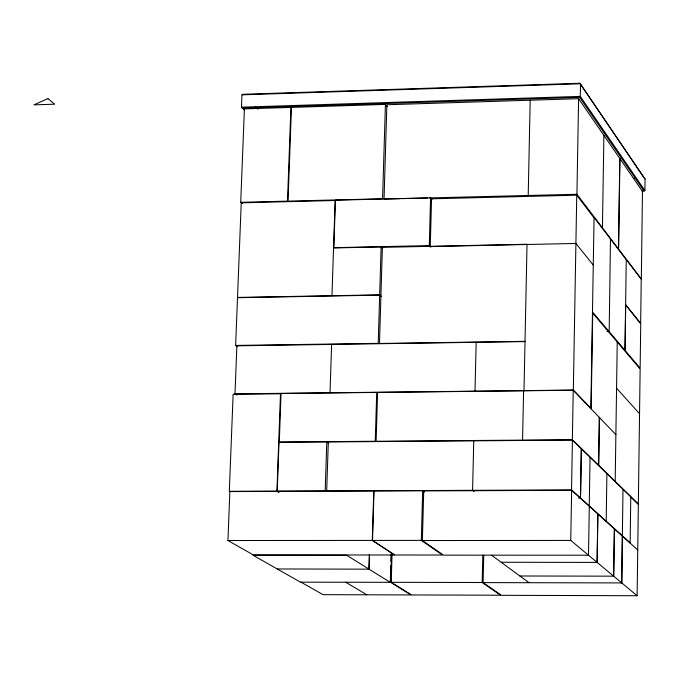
<?xml version="1.0" encoding="UTF-8"?>
<svg xmlns="http://www.w3.org/2000/svg" width="679" height="679" viewBox="0 0 679 679"><rect width="100%" height="100%" fill="white"/><g stroke="black" fill="none" stroke-linecap="round" stroke-linejoin="round"><path stroke-width="1.02" d="M241.953 94.839L580.511 83.78L580.29 96.393L579.654 97.36L242.361 108.063L241.461 107.163L241.953 94.839L242.904 94.288L579.9 83.262L645.05 179.018L644.897 190.578L641.961 191.164M613.697 576.208L614.393 528.899L613.646 576.165L519.876 575.996M615.191 481.403L617.245 342.029M483.737 555.218L483.109 582.599L621.752 582.921L622.32 536.054M622.371 535.816L622.991 489.27M621.752 582.921L622.414 536.138M630.163 543.132L630.757 496.816L572.414 440.085L328.313 441.961L326.684 490.934L571.54 489.907L630.12 542.818M483.109 582.599L501.433 595.305L637.131 595.738L638.345 504.472L630.799 497.138M589.304 506.245L588.498 555.21L443.497 555.15L422.389 540.526L423.73 490.917L571.642 490.297L597.817 513.927L597.053 562.339L570.759 540.433L422.389 540.526M589.253 505.906L590.043 457.23M591.154 408.911L592.716 313.121L640.136 369.003L638.345 503.928L598.836 465.488L599.591 417.695M599.192 417.279L598.437 465.107L572.363 439.737L376.115 441.257L377.583 392.428L573.229 390.238L615.878 434.662M637.131 595.738L597.147 562.416L597.919 514.02L637.742 549.973M602.434 227.838L603.894 135.393M606.186 521.192L606.899 473.628M572.363 439.737L573.229 390.238M571.54 489.907L572.414 440.085M625.614 304.616L640.645 323.382L641.231 279.179L626.259 259.471L624.969 350.305L609.173 331.666L610.489 239L594.074 217.407L590.849 408.3L573.339 390.06L576.751 195.196L431.547 198.803L430.257 246.579L575.911 243.447L593.2 265.014M570.759 540.433L571.642 490.297M578.601 98.684L619.8 158.479L618.467 248.947L576.929 194.262L578.601 98.684L386.869 104.753L384.034 199.066L399.931 198.675M580.477 497.979L581.309 448.743M581.368 448.794L580.528 498.03L578.372 497.987M522.567 440.128L523.594 390.79M524.001 390.612L527.031 244.236L382.379 247.351L379.485 343.472L525.02 341.333M528.211 195.476L530.18 100.22M473.755 440.849L472.576 490.323L474.129 491.554M475.003 391.155L476.166 342.318M392.046 554.064L391.231 582.31L411.482 594.94L500.533 595.228L482.175 582.523L482.811 555.142M421.328 540.391L422.669 490.773L374.036 490.976L372.55 540.425L394.779 555.006L442.462 555.023L421.328 540.391L372.55 540.425M429.298 245.611L430.588 197.844L335.426 200.212L333.847 247.674L429.298 245.611L430.766 247.131M390.756 565.649L390.272 582.387L369.062 569.172L277.227 568.96L252.978 555.21L346.697 555.244L368.926 569.087L369.376 554.446M390.883 561.465L391.096 554.14M300.907 582.098L323.034 594.66L410.956 594.94L390.688 582.31L391.486 554.87M369.062 569.172L369.503 554.531M372.262 540.425L373.756 490.976L229.867 491.579L227.94 540.518L253.36 554.955L394.499 555.006L372.262 540.425L227.94 540.518M379.663 295.136L378.211 343.345L235.621 345.433L237.506 297.708L379.663 295.136L381.216 296.57M381.225 296.282L379.671 294.847L381.114 246.935L333.559 247.962M385.417 104.413L382.574 198.76L288.049 201.12L291.461 107.392L385.417 104.413L387.446 106.722M326.811 441.927L325.182 490.892L277.227 491.087L279.001 442.292L326.811 441.927L328.526 443.166M331.963 295.713L335.137 200.5L241.24 202.843L237.514 297.419L379.671 294.847M330.019 392.785L331.624 344.431M276.939 491.095L280.486 393.803L233.135 394.329L229.315 491.29L276.939 491.095L278.679 492.207M240.714 202.3L244.398 108.886L290.901 107.409L287.497 201.128L240.714 202.3L242.267 203.683M236.725 395.068L234.993 393.845L236.886 345.823L525.02 341.596M633.66 178.458L635.782 178.407M642.775 190.629L644.897 190.578L580.29 96.393L241.461 107.163L244.61 110.278M402.053 198.616L427.498 197.988M429.62 197.928L576.929 194.262M606.992 331.59L609.08 331.556L592.529 312.034M234.993 393.845L573.339 390.06M597.147 562.416L501.153 562.254L491.503 555.176M390.688 582.31L300.508 582.175L277.363 569.044M391.231 582.31L482.175 582.523M345.653 582.2L366.855 594.796M277.227 491.087L278.959 492.207M501.263 562.331L528.916 582.624M422.669 490.773L424.35 492.037M235.621 345.433L237.285 346.689M381.114 246.935L382.608 248.395M255.652 106.993L257.901 109.234M644.244 178.187L645.05 179.018M430.588 197.844L432.005 199.38M616.566 388.21L639.542 413.723M576.751 195.196L593.972 217.832M610.582 239.127L626.25 259.734M579.654 97.36L644.074 191.113M579.9 83.262L643.658 177.312M619.944 158.682L618.611 249.134L641.324 279.027L642.478 191.393L619.944 158.682M625.699 304.998L625.053 350.406L640.144 368.205L640.73 323.756L625.699 304.998M376.726 392.437L375.249 441.257L279.298 442.004L281.055 393.506L376.726 392.437M47.946 98.582L33.95 104.863L54.643 104.193L47.946 98.582"/></g></svg>
